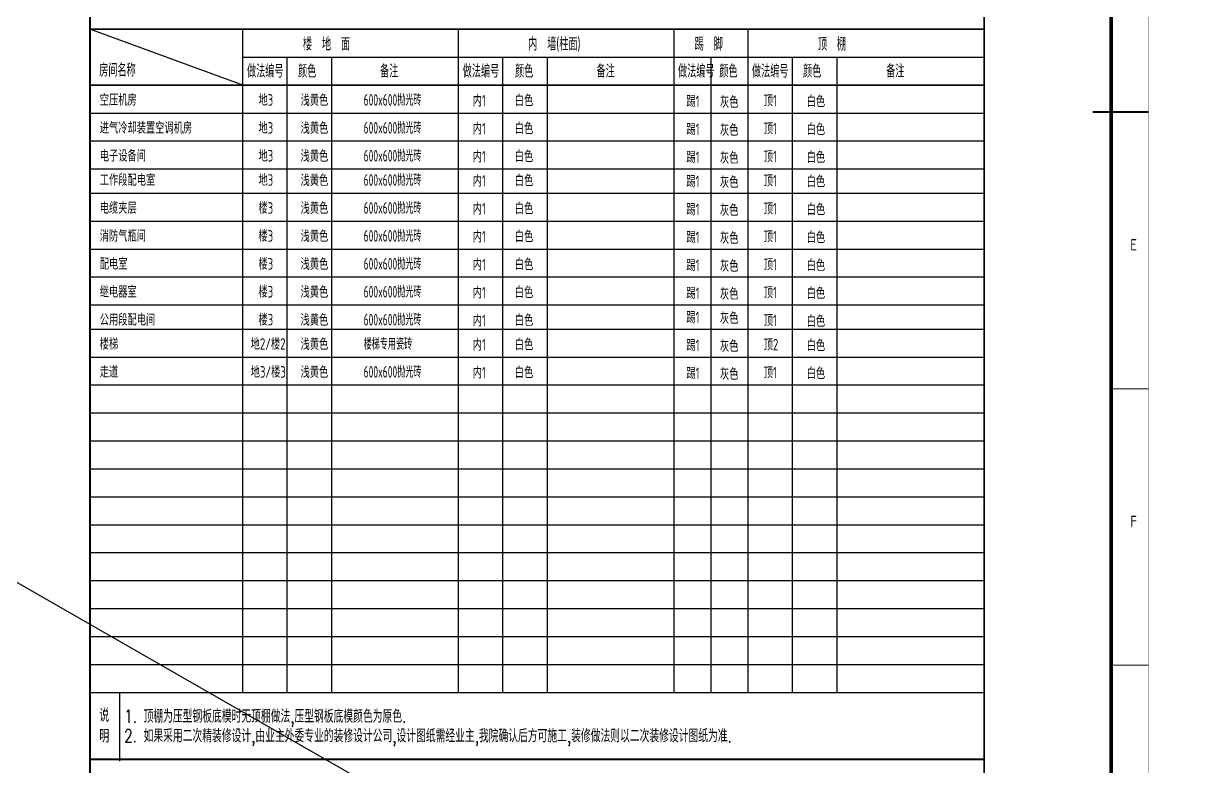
# Model space of a CAD drawing. Extents: x 238398 to 585159, y -66832 to 191977.
# Drawn here: x 439743 to 471303, y 144451 to 164394 of the extents above; entities that cross this region are included whole.
import ezdxf
from ezdxf.enums import TextEntityAlignment as Align

# ---------------------------------------------------------------- set-up
doc = ezdxf.new("R2010")
doc.units = 0
doc.header["$LTSCALE"] = 1000
doc.header["$MEASUREMENT"] = 0
doc.layers.get('0').update_dxf_attribs({"color": 8})
doc.layers.add('-人员定位', color=6, linetype='Continuous')
doc.layers.add('工程做法表', color=8, linetype='Continuous')
doc.layers.add('PUB_TEXT', color=8, linetype='Continuous', lineweight=20)
doc.styles.add('BIGFONT', font='gbenor.shx', dxfattribs={"bigfont": 'gbcbig.shx'})
doc.styles.add('HZ', font='geditxt.shx', dxfattribs={"width": 0.75, "bigfont": 'hzfs_1.shx'})
doc.styles.get("Standard").update_dxf_attribs({"font": 'gbenor.shx', "bigfont": 'gbcbig.shx'})
doc.styles.add('TK', font='GEDITXT.SHX', dxfattribs={"width": 0.85, "height": 3.5, "bigfont": 'hztxt1.shx'})

# ---------------------------------------------------------------- blocks, each defined once
blk = doc.blocks.new('GEDI_WK_A11')
at = {"color": 3}
for p, q in [((1040, 297), (1050, 297)), ((1040, 222.75), (1050, 222.75)), ((1040, 148.5), (1050, 148.5))]:
    blk.add_line(p, q, dxfattribs=at)
for points, const_width in [([(0, 0), (1050, 0), (1050, 594), (0, 594)], 0.1), ([(25, 10), (1040, 10), (1040, 584), (25, 584)], 1)]:
    blk.add_lwpolyline(points, close=True, dxfattribs=dict(at, const_width=const_width))
blk.add_lwpolyline([(1035, 297, 0.5, 0.5, 0), (1050, 297, 0.5, 0.5, 0)], format="xyseb", dxfattribs=at)
for s, p in [('E', (1046, 259.88)), ('F', (1046, 185.62))]:
    blk.add_text(s, height=3, dxfattribs=at).set_placement(p, align=Align.CENTER)
blk = doc.blocks.new('A$C7DF8697A')
blk.add_blockref('GEDI_WK_A11', (0, 0))
at = {"style": 'TK', "width": 0.85}
for tag, height, p in [('PROJECTNAME', 4.75, (985, 44)), ('PHASE', 4, (1027, 44)), ('DRAWINGNAME', 4.75, (995, 31))]:
    blk.add_attdef(tag, text='', height=height, dxfattribs=at).set_placement(p, align=Align.MIDDLE_CENTER)
for tag, p, height in [('APPROVE', (872, 32.75), 3.5), ('DESIGN', (917, 32.75), 3.5), ('REVIEW1', (872, 25.75), 3.5), ('DRAW', (917, 25.75), 3.5), ('REVIEW2', (872, 18.75), 3.5), ('PROPORTION', (917, 18.75), 3.5), ('DRAWINGNUMBER', (967, 18.5), 4), ('CHECK', (872, 11.75), 3.5), ('DATE', (917, 11.75), 3.5), ('VERSION', (1033, 11.75), 3.5)]:
    blk.add_attdef(tag, p, '', height=height, dxfattribs=at)

msp = doc.modelspace()

# ---------------------------------------------------------------- linework, layer by layer
at = {"layer": '-人员定位'}
msp.add_line((365269.7, 191976.9), (471303.3, 131198.5), dxfattribs=at)
at = {"layer": '工程做法表'}
for p, q in [((445626.2, 162740.9), (441526.2, 164240.9)), ((441526.2, 164240.9), (465526.2, 164240.9)), ((445626.2, 163490.9), (465526.2, 163490.9)), ((446819.9, 146440.9), (446819.9, 163490.9)), ((448013.7, 146440.9), (448013.7, 163490.9)), ((452607.4, 146440.9), (452607.4, 163490.9)), ((453801.2, 146440.9), (453801.2, 163490.9)), ((458194.9, 146440.9), (458194.9, 163490.9)), ((459188.7, 146440.9), (459188.7, 163490.9)), ((460382.4, 146440.9), (460382.4, 163490.9)), ((461576.2, 146440.9), (461576.2, 163490.9)), ((465526.2, 162740.9), (441526.2, 162740.9)), ((441526.2, 162740.9), (465526.2, 162740.9)), ((441526.2, 162740.9), (465526.2, 162740.9)), ((441526.2, 161990.9), (465526.2, 161990.9)), ((441526.2, 161240.9), (465526.2, 161240.9)), ((441526.2, 160490.9), (465526.2, 160490.9)), ((441526.2, 159840.9), (465526.2, 159840.9)), ((441526.2, 159840.9), (465526.2, 159840.9)), ((441526.2, 159090.9), (465526.2, 159090.9)), ((441526.2, 158340.9), (465526.2, 158340.9)), ((441526.2, 157590.9), (465526.2, 157590.9)), ((441526.2, 156840.9), (465526.2, 156840.9)), ((441526.2, 156190.9), (465526.2, 156190.9)), ((441526.2, 156190.9), (465526.2, 156190.9)), ((441526.2, 155440.9), (465526.2, 155440.9)), ((441526.2, 154690.9), (465526.2, 154690.9)), ((441526.2, 153940.9), (465526.2, 153940.9)), ((441526.2, 153940.9), (465526.2, 153940.9)), ((441526.2, 153190.9), (465526.2, 153190.9)), ((441526.2, 152440.9), (465526.2, 152440.9)), ((441526.2, 151690.9), (465526.2, 151690.9)), ((441526.2, 151690.9), (465526.2, 151690.9)), ((441526.2, 150940.9), (465526.2, 150940.9)), ((441526.2, 150190.9), (465526.2, 150190.9)), ((441526.2, 149440.9), (465526.2, 149440.9)), ((441526.2, 148690.9), (465526.2, 148690.9)), ((441526.2, 147940.9), (465526.2, 147940.9)), ((441526.2, 147190.9), (465526.2, 147190.9)), ((441526.2, 146440.9), (465526.2, 146440.9)), ((442326.2, 144595.6), (442326.2, 146440.9))]:
    msp.add_line(p, q, dxfattribs=at)
at = {"layer": '工程做法表', "const_width": 50}
for points in [[(465526.2, 189122.2), (465526.2, 140195.6), (441526.2, 140195.6), (441526.2, 189122.2)], [(441526.2, 164240.9), (465526.2, 164240.9)], [(441526.2, 144640.9), (465526.2, 144640.9)]]:
    msp.add_lwpolyline(points, dxfattribs=at)
at = {"layer": '工程做法表'}
for points in [[(445626.2, 146440.9), (445626.2, 164240.9)], [(451413.7, 146440.9), (451413.7, 164240.9)], [(457201.2, 146440.9), (457201.2, 164240.9)], [(459188.7, 146440.9), (459188.7, 164240.9)], [(441526.2, 162740.9), (465526.2, 162740.9)], [(441526.2, 146440.9), (465526.2, 146440.9)]]:
    msp.add_lwpolyline(points, dxfattribs=at)

# ---------------------------------------------------------------- block references
at = {"layer": 'PUB_TEXT', "xscale": 100, "yscale": 100, "zscale": 100}
msp.add_blockref('A$C7DF8697A', (364934.5, 132316.4), dxfattribs=at)

# ---------------------------------------------------------------- texts
at = {"layer": 'PUB_TEXT', "linetype": 'Continuous'}
for s, height, style, width, p in [('楼  地  面', 350, 'BIGFONT', 0.7, (447240.8, 163668.3)), ('内  墙(柱面)', 350, 'BIGFONT', 0.7, (453286.9, 163668.3)), ('踢  脚', 350, 'BIGFONT', 0.7, (457754.3, 163668.3)), ('顶  棚', 350, 'BIGFONT', 0.7, (461061.9, 163668.3)), ('房间名称', 350, 'BIGFONT', 0.7, (441773.8, 162966.8)), ('做法编号', 350, 'BIGFONT', 0.7, (445741.8, 162940.9)), ('颜色', 350, 'BIGFONT', 0.7, (447113.3, 162940.9)), ('备注', 350, 'BIGFONT', 0.7, (449312.5, 162940.9)), ('做法编号', 350, 'BIGFONT', 0.7, (451529.6, 162940.9)), ('颜色', 350, 'BIGFONT', 0.7, (452936, 162940.9)), ('备注', 350, 'BIGFONT', 0.7, (455121, 162940.9)), ('做法编号', 350, 'BIGFONT', 0.7, (457308.8, 162940.9)), ('颜色', 350, 'BIGFONT', 0.7, (458417.5, 162940.9)), ('做法编号', 350, 'BIGFONT', 0.7, (459292.8, 162940.9)), ('颜色', 350, 'BIGFONT', 0.7, (460664, 162940.9)), ('备注', 350, 'BIGFONT', 0.7, (462896, 162940.9)), ('空压机房', 310, 'BIGFONT', 0.8, (441789, 162187.4)), ('地3', 310, 'BIGFONT', 0.8, (446047.5, 162187.4)), ('浅黄色', 310, 'BIGFONT', 0.8, (447178.2, 162180.8)), ('600x600抛光砖', 310, 'BIGFONT', 0.7, (448871.7, 162188.8)), ('内1', 310, 'BIGFONT', 0.8, (451796.7, 162165.3)), ('白色', 310, 'BIGFONT', 0.8, (452926.6, 162173.7)), ('踢1', 310, 'BIGFONT', 0.8, (457531.2, 162148.7)), ('灰色', 310, 'BIGFONT', 0.8, (458434.4, 162130.1)), ('顶1', 310, 'BIGFONT', 0.8, (459607.6, 162167.7)), ('白色', 310, 'BIGFONT', 0.8, (460761, 162149.1)), ('进气冷却装置空调机房', 310, 'BIGFONT', 0.8, (441789, 161437.4)), ('地3', 310, 'BIGFONT', 0.8, (446047.5, 161437.4)), ('浅黄色', 310, 'BIGFONT', 0.8, (447178.2, 161430.8)), ('600x600抛光砖', 310, 'BIGFONT', 0.7, (448871.7, 161438.8)), ('内1', 310, 'BIGFONT', 0.8, (451796.7, 161415.3)), ('白色', 310, 'BIGFONT', 0.8, (452926.6, 161423.7)), ('踢1', 310, 'BIGFONT', 0.8, (457531.2, 161398.7)), ('灰色', 310, 'BIGFONT', 0.8, (458434.4, 161380.1)), ('顶1', 310, 'BIGFONT', 0.8, (459607.6, 161417.7)), ('白色', 310, 'BIGFONT', 0.8, (460761, 161399.1)), ('电子设备间', 310, 'BIGFONT', 0.8, (441789, 160687.4)), ('地3', 310, 'BIGFONT', 0.8, (446047.5, 160687.4)), ('浅黄色', 310, 'BIGFONT', 0.8, (447178.2, 160680.8)), ('600x600抛光砖', 310, 'BIGFONT', 0.7, (448871.7, 160688.8)), ('内1', 310, 'BIGFONT', 0.8, (451796.7, 160665.3)), ('白色', 310, 'BIGFONT', 0.8, (452926.6, 160673.7)), ('踢1', 310, 'BIGFONT', 0.8, (457531.2, 160648.7)), ('灰色', 310, 'BIGFONT', 0.8, (458434.4, 160630.1)), ('顶1', 310, 'BIGFONT', 0.8, (459607.6, 160667.7)), ('白色', 310, 'BIGFONT', 0.8, (460761, 160649.1)), ('工作段配电室', 310, 'BIGFONT', 0.8, (441789, 160037.4)), ('地3', 310, 'BIGFONT', 0.8, (446047.5, 160037.4)), ('浅黄色', 310, 'BIGFONT', 0.8, (447178.2, 160030.8)), ('600x600抛光砖', 310, 'BIGFONT', 0.7, (448871.7, 160038.8)), ('内1', 310, 'BIGFONT', 0.8, (451796.7, 160015.3)), ('白色', 310, 'BIGFONT', 0.8, (452926.6, 160023.7)), ('顶1', 310, 'BIGFONT', 0.8, (459607.6, 160017.7)), ('白色', 310, 'BIGFONT', 0.8, (460761, 159999.1)), ('踢1', 310, 'BIGFONT', 0.8, (457531.2, 159998.7)), ('灰色', 310, 'BIGFONT', 0.8, (458434.4, 159980.1)), ('电缆夹层', 310, 'BIGFONT', 0.8, (441789, 159287.4)), ('楼3', 310, 'BIGFONT', 0.8, (446047.5, 159287.4)), ('浅黄色', 310, 'BIGFONT', 0.8, (447178.2, 159280.8)), ('600x600抛光砖', 310, 'BIGFONT', 0.7, (448871.7, 159288.8)), ('内1', 310, 'BIGFONT', 0.8, (451796.7, 159265.3)), ('白色', 310, 'BIGFONT', 0.8, (452926.6, 159273.7)), ('踢1', 310, 'BIGFONT', 0.8, (457531.2, 159248.7)), ('灰色', 310, 'BIGFONT', 0.8, (458434.4, 159230.1)), ('顶1', 310, 'BIGFONT', 0.8, (459607.6, 159267.7)), ('白色', 310, 'BIGFONT', 0.8, (460761, 159249.1)), ('消防气瓶间', 310, 'BIGFONT', 0.8, (441789, 158537.4)), ('楼3', 310, 'BIGFONT', 0.8, (446047.5, 158537.4)), ('浅黄色', 310, 'BIGFONT', 0.8, (447178.2, 158530.8)), ('600x600抛光砖', 310, 'BIGFONT', 0.7, (448871.7, 158538.8)), ('内1', 310, 'BIGFONT', 0.8, (451796.7, 158515.3)), ('白色', 310, 'BIGFONT', 0.8, (452926.6, 158523.7)), ('踢1', 310, 'BIGFONT', 0.8, (457531.2, 158498.7)), ('灰色', 310, 'BIGFONT', 0.8, (458434.4, 158480.1)), ('顶1', 310, 'BIGFONT', 0.8, (459607.6, 158517.7)), ('白色', 310, 'BIGFONT', 0.8, (460761, 158499.1)), ('配电室', 310, 'BIGFONT', 0.8, (441789, 157787.4)), ('楼3', 310, 'BIGFONT', 0.8, (446047.5, 157787.4)), ('浅黄色', 310, 'BIGFONT', 0.8, (447178.2, 157780.8)), ('600x600抛光砖', 310, 'BIGFONT', 0.7, (448871.7, 157788.8)), ('内1', 310, 'BIGFONT', 0.8, (451796.7, 157765.3)), ('白色', 310, 'BIGFONT', 0.8, (452926.6, 157773.7)), ('踢1', 310, 'BIGFONT', 0.8, (457531.2, 157748.7)), ('灰色', 310, 'BIGFONT', 0.8, (458434.4, 157730.1)), ('顶1', 310, 'BIGFONT', 0.8, (459607.6, 157767.7)), ('白色', 310, 'BIGFONT', 0.8, (460761, 157749.1)), ('继电器室', 310, 'BIGFONT', 0.8, (441789, 157037.4)), ('楼3', 310, 'BIGFONT', 0.8, (446047.5, 157037.4)), ('浅黄色', 310, 'BIGFONT', 0.8, (447178.2, 157030.8)), ('600x600抛光砖', 310, 'BIGFONT', 0.7, (448871.7, 157038.8)), ('内1', 310, 'BIGFONT', 0.8, (451796.7, 157015.3)), ('白色', 310, 'BIGFONT', 0.8, (452926.6, 157023.7)), ('踢1', 310, 'BIGFONT', 0.8, (457531.2, 156998.7)), ('灰色', 310, 'BIGFONT', 0.8, (458434.4, 156980.1)), ('顶1', 310, 'BIGFONT', 0.8, (459607.6, 157017.7)), ('白色', 310, 'BIGFONT', 0.8, (460761, 156999.1)), ('公用段配电间', 310, 'BIGFONT', 0.8, (441789, 156287.4)), ('楼3', 310, 'BIGFONT', 0.8, (446047.5, 156287.4)), ('浅黄色', 310, 'BIGFONT', 0.8, (447178.2, 156280.8)), ('600x600抛光砖', 310, 'BIGFONT', 0.7, (448871.7, 156288.8)), ('内1', 310, 'BIGFONT', 0.8, (451796.7, 156265.3)), ('白色', 310, 'BIGFONT', 0.8, (452926.6, 156273.7)), ('踢1', 310, 'BIGFONT', 0.8, (457531.2, 156348.7)), ('灰色', 310, 'BIGFONT', 0.8, (458434.4, 156330.1)), ('顶1', 310, 'BIGFONT', 0.8, (459607.6, 156267.7)), ('白色', 310, 'BIGFONT', 0.8, (460761, 156249.1)), ('楼梯', 310, 'BIGFONT', 0.8, (441789, 155637.4)), ('地2/楼2', 310, 'BIGFONT', 0.8, (445839.3, 155637.4)), ('浅黄色', 310, 'BIGFONT', 0.8, (447178.2, 155630.8)), ('楼梯专用瓷砖', 310, 'BIGFONT', 0.7, (448871.7, 155638.8)), ('内1', 310, 'BIGFONT', 0.8, (451796.7, 155615.3)), ('白色', 310, 'BIGFONT', 0.8, (452926.6, 155623.7)), ('踢1', 310, 'BIGFONT', 0.8, (457531.2, 155598.7)), ('灰色', 310, 'BIGFONT', 0.8, (458434.4, 155580.1)), ('顶2', 310, 'BIGFONT', 0.8, (459607.6, 155617.7)), ('白色', 310, 'BIGFONT', 0.8, (460761, 155599.1)), ('走道', 310, 'BIGFONT', 0.8, (441789, 154887.4)), ('地3/楼3', 310, 'BIGFONT', 0.8, (445839.3, 154887.4)), ('浅黄色', 310, 'BIGFONT', 0.8, (447178.2, 154880.8)), ('600x600抛光砖', 310, 'BIGFONT', 0.7, (448871.7, 154888.8)), ('内1', 310, 'BIGFONT', 0.8, (451796.7, 154865.3)), ('白色', 310, 'BIGFONT', 0.8, (452926.6, 154873.7)), ('踢1', 310, 'BIGFONT', 0.8, (457531.2, 154848.7)), ('灰色', 310, 'BIGFONT', 0.8, (458434.4, 154830.1)), ('顶1', 310, 'BIGFONT', 0.8, (459607.6, 154867.7)), ('白色', 310, 'BIGFONT', 0.8, (460761, 154849.1)), ('说', 350, 'BIGFONT', 0.8, (441777.9, 145652.1)), ('1. 顶棚为压型钢板底模时无顶棚做法,压型钢板底模颜色为原色.', 350, 'HZ', 0.75, (442447.1, 145624.5)), ('明', 350, 'BIGFONT', 0.8, (441777.9, 145092.6)), ('2. 如果采用二次精装修设计,由业主外委专业的装修设计公司,设计图纸需经业主,我院确认后方可施工,装修做法则以二次装修设计图纸为准.', 350, 'HZ', 0.75, (442447.1, 145099.5))]:
    msp.add_text(s, height=height, dxfattribs=dict(at, style=style, width=width)).set_placement(p)

doc.saveas('drawing.dxf')
